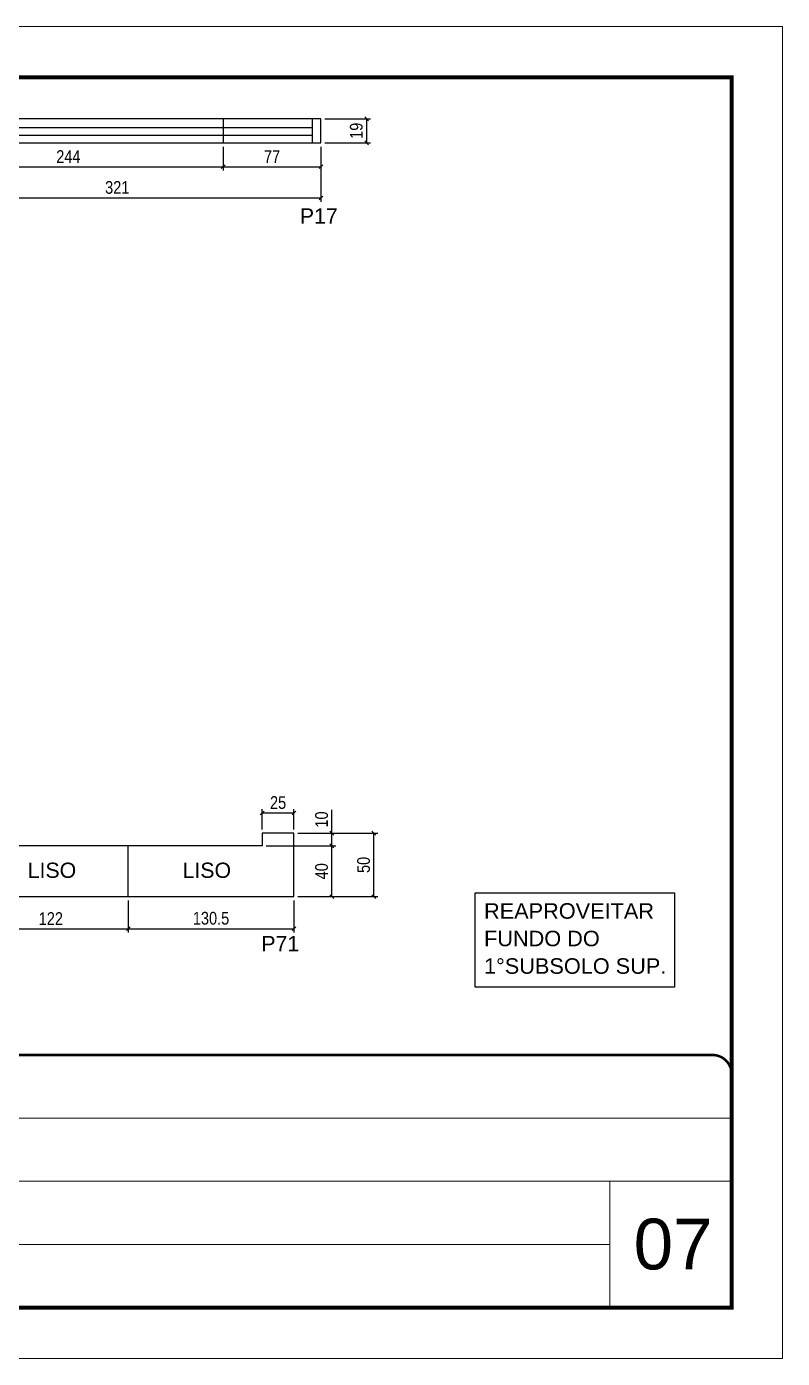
# Model space of a CAD drawing. Extents: x 1959 to 8212, y 239 to 4735.
# Drawn here: x 6032 to 6627, y 2537 to 3587 of the extents above; entities that cross this region are included whole.
import ezdxf

# ---------------------------------------------------------------- set-up
doc = ezdxf.new("R2010")
doc.units = 0
doc.linetypes.add('CONTINUO', pattern=[0])
doc.linetypes.add('DASHED', pattern=[0.75, 0.5, -0.25])
for name, color, linetype in [('5', 5, 'Continuous'), ('COTA', 241, 'Continuous'), ('Painéis', 200, 'Continuous'), ('SARR_2.2x7', 40, 'Continuous')]:
    doc.layers.add(name, color=color, linetype=linetype)
for name, color, linetype, lineweight in [('CARIMBO', 255, 'Continuous', 9), ('Folhas', 255, 'Continuous', 9), ('SARRAFO DE PRESSAO', 251, 'DASHED', 9)]:
    doc.layers.add(name, color=color, linetype=linetype, lineweight=lineweight)
doc.styles.add('ARIAL', font='arial.ttf')
doc.styles.add('COTA TECNICA', font='techl___.ttf', dxfattribs={"height": 10})
doc.styles.add('COTA TECNICA-50', font='techl___.ttf', dxfattribs={"height": 10})
doc.styles.get("Standard").update_dxf_attribs({"font": 'arial.ttf'})
doc.dimstyles.new('COTA PAINEL-50', dxfattribs={"dimtxt": 10, "dimasz": 3, "dimexe": 3, "dimexo": 3, "dimgap": 3, "dimtad": 1, "dimdec": 1, "dimzin": 12, "dimdsep": 46, "dimtxsty": 'COTA TECNICA-50', "dimblk1": 'OBLIQUE', "dimblk2": 'OBLIQUE', "dimsah": 1, "dimcen": 0.9, "dimclrd": 4, "dimclre": 4, "dimclrt": 240, "dimadec": 1, "dimazin": 3, "dimtfac": 1, "dimtdec": 1, "dimtmove": 0, "dimatfit": 3, "dimfxl": 1, "dimtolj": 1, "dimtzin": 12, "dimarcsym": 0})
doc.dimstyles.new('PAINEL', dxfattribs={"dimtxt": 10, "dimasz": 3, "dimexe": 3, "dimexo": 3, "dimgap": 3, "dimtad": 1, "dimdec": 1, "dimzin": 12, "dimdsep": 46, "dimtxsty": 'COTA TECNICA', "dimblk1": 'OBLIQUE', "dimblk2": 'OBLIQUE', "dimsah": 1, "dimcen": 0.9, "dimclrd": 4, "dimclre": 4, "dimclrt": 240, "dimadec": 1, "dimazin": 3, "dimtfac": 1, "dimtdec": 1, "dimtmove": 0, "dimatfit": 3, "dimfxl": 1, "dimtolj": 1, "dimtzin": 12, "dimarcsym": 0})

# ---------------------------------------------------------------- blocks, each defined once
blk = doc.blocks.new('9999999999')
at = {"color": 30, "linetype": 'CONTINUO'}
for p, q in [((98564.6, 34379.6), (99584, 34379.6)), ((98564.6, 34329.8), (99488, 34329.8)), ((99584, 34329.8), (99488, 34329.8)), ((99488, 34329.8), (99488, 34230.2)), ((98564.6, 34280), (99488, 34280))]:
    blk.add_line(p, q, dxfattribs=at)
at = {"color": 30, "linetype": 'CONTINUO', "const_width": 2}
blk.add_lwpolyline([(99584, 34230.2), (99584, 34414.4, 0.414214), (99569, 34429.4), (98229, 34429.4, 0.414214), (98214, 34414.4), (98214, 34245.2, 0.414214), (98229, 34230.2), (99584, 34230.2)], format="xyb", dxfattribs=at)
at = {"layer": 'Folhas'}
blk.add_lwpolyline([(98139, 34190.2), (99624, 34190.2), (99624, 35240.2), (98139, 35240.2)], close=True, dxfattribs=at)
at = {"layer": 'Folhas', "color": 30, "const_width": 3}
blk.add_lwpolyline([(98214, 34230.2), (99584, 34230.2), (99584, 35200.2), (98214, 35200.2)], close=True, dxfattribs=at)
blk = doc.blocks.new('_Oblique')
at = {"color": 0, "linetype": 'ByBlock', "lineweight": -2}
blk.add_line((-0.5, -0.5), (0.5, 0.5), dxfattribs=at)
blk = doc.blocks.new('*D880')
at = {"layer": 'COTA', "color": 4, "linetype": 'ByBlock', "lineweight": -2, "transparency": 16777216}
for p, q in [((5942.8, 3492), (5942.8, 3448.6)), ((6263.8, 3492), (6263.8, 3448.6)), ((5942.8, 3451.6), (6263.8, 3451.6))]:
    blk.add_line(p, q, dxfattribs=at)
at = {"layer": 'Defpoints', "color": 0, "linetype": 'ByBlock', "transparency": 16777216}
for p in [(5942.8, 3495), (6263.8, 3495), (6263.8, 3451.6)]:
    blk.add_point(p, dxfattribs=at)
at = {"layer": 'COTA', "color": 4, "linetype": 'ByBlock', "lineweight": -2, "transparency": 16777216, "xscale": 3, "yscale": 3, "zscale": 3, "rotation": 180}
blk.add_blockref('_Oblique', (5942.8, 3451.6), dxfattribs=at)
at = {"layer": 'COTA', "color": 4, "linetype": 'ByBlock', "lineweight": -2, "transparency": 16777216, "xscale": 3, "yscale": 3, "zscale": 3}
blk.add_blockref('_Oblique', (6263.8, 3451.6), dxfattribs=at)
at = {"layer": 'COTA', "color": 240, "linetype": 'ByBlock', "transparency": 16777216, "insert": (6103.3, 3459.8), "char_height": 10, "attachment_point": 5, "style": 'COTA TECNICA-50'}
blk.add_mtext('\\A1;321', dxfattribs=at)
blk = doc.blocks.new('*D881')
at = {"layer": 'COTA', "color": 4, "lineweight": -2, "transparency": 16777216}
for p, q in [((5942.8, 3492), (5942.8, 3473.2)), ((6186.8, 3492), (6186.8, 3473.2)), ((5942.8, 3476.2), (6186.8, 3476.2))]:
    blk.add_line(p, q, dxfattribs=at)
at = {"layer": 'Defpoints', "color": 0, "transparency": 16777216}
for p in [(5942.8, 3495), (6186.8, 3495), (6186.8, 3476.2)]:
    blk.add_point(p, dxfattribs=at)
at = {"layer": 'COTA', "color": 4, "lineweight": -2, "transparency": 16777216, "xscale": 3, "yscale": 3, "zscale": 3, "rotation": 180}
blk.add_blockref('_Oblique', (5942.8, 3476.2), dxfattribs=at)
at = {"layer": 'COTA', "color": 4, "lineweight": -2, "transparency": 16777216, "xscale": 3, "yscale": 3, "zscale": 3}
blk.add_blockref('_Oblique', (6186.8, 3476.2), dxfattribs=at)
at = {"layer": 'COTA', "color": 240, "transparency": 16777216, "insert": (6064.8, 3484.2), "char_height": 10, "attachment_point": 5, "style": 'COTA TECNICA'}
blk.add_mtext('\\A1;244', dxfattribs=at)
blk = doc.blocks.new('*D882')
at = {"layer": 'COTA', "color": 4, "lineweight": -2, "transparency": 16777216}
for p, q in [((6186.8, 3492), (6186.8, 3473.2)), ((6263.8, 3492), (6263.8, 3473.2)), ((6186.8, 3476.2), (6263.8, 3476.2))]:
    blk.add_line(p, q, dxfattribs=at)
at = {"layer": 'Defpoints', "color": 0, "transparency": 16777216}
for p in [(6186.8, 3495), (6263.8, 3495), (6263.8, 3476.2)]:
    blk.add_point(p, dxfattribs=at)
at = {"layer": 'COTA', "color": 4, "lineweight": -2, "transparency": 16777216, "xscale": 3, "yscale": 3, "zscale": 3, "rotation": 180}
blk.add_blockref('_Oblique', (6186.8, 3476.2), dxfattribs=at)
at = {"layer": 'COTA', "color": 4, "lineweight": -2, "transparency": 16777216, "xscale": 3, "yscale": 3, "zscale": 3}
blk.add_blockref('_Oblique', (6263.8, 3476.2), dxfattribs=at)
at = {"layer": 'COTA', "color": 240, "transparency": 16777216, "insert": (6225.3, 3484.2), "char_height": 10, "attachment_point": 5, "style": 'COTA TECNICA'}
blk.add_mtext('\\A1;77', dxfattribs=at)
blk = doc.blocks.new('*D878')
at = {"layer": 'COTA', "color": 4, "lineweight": -2, "transparency": 16777216}
for p, q in [((6266.8, 3514), (6302.8, 3514)), ((6299.8, 3495), (6299.8, 3514)), ((6266.8, 3495), (6302.8, 3495))]:
    blk.add_line(p, q, dxfattribs=at)
at = {"layer": 'Defpoints', "color": 0, "transparency": 16777216}
for p in [(6263.8, 3514), (6299.8, 3514), (6263.8, 3495)]:
    blk.add_point(p, dxfattribs=at)
at = {"layer": 'COTA', "color": 4, "lineweight": -2, "transparency": 16777216, "xscale": 3, "yscale": 3, "zscale": 3}
for p, rotation in [((6299.8, 3514), 90), ((6299.8, 3495), 270)]:
    blk.add_blockref('_Oblique', p, dxfattribs=dict(at, rotation=rotation))
at = {"layer": 'COTA', "color": 240, "transparency": 16777216, "insert": (6291.7, 3504.5), "char_height": 10, "attachment_point": 5, "rotation": 90, "style": 'COTA TECNICA'}
blk.add_mtext('\\A1;19', dxfattribs=at)
blk = doc.blocks.new('*D892')
at = {"layer": 'COTA', "color": 4, "lineweight": -2, "transparency": 16777216}
for p, q in [((5990, 2897.7), (5990, 2872.4)), ((6112, 2897.7), (6112, 2872.4)), ((5990, 2875.4), (6112, 2875.4))]:
    blk.add_line(p, q, dxfattribs=at)
at = {"layer": 'Defpoints', "color": 0, "transparency": 16777216}
for p in [(5990, 2900.7), (6112, 2900.7), (6112, 2875.4)]:
    blk.add_point(p, dxfattribs=at)
at = {"layer": 'COTA', "color": 4, "lineweight": -2, "transparency": 16777216, "xscale": 3, "yscale": 3, "zscale": 3, "rotation": 180}
blk.add_blockref('_Oblique', (5990, 2875.4), dxfattribs=at)
at = {"layer": 'COTA', "color": 4, "lineweight": -2, "transparency": 16777216, "xscale": 3, "yscale": 3, "zscale": 3}
blk.add_blockref('_Oblique', (6112, 2875.4), dxfattribs=at)
at = {"layer": 'COTA', "color": 240, "transparency": 16777216, "insert": (6051, 2883.4), "char_height": 10, "attachment_point": 5, "style": 'COTA TECNICA'}
blk.add_mtext('\\A1;122', dxfattribs=at)
blk = doc.blocks.new('*D893')
at = {"layer": 'COTA', "color": 4, "lineweight": -2, "transparency": 16777216}
for p, q in [((6112, 2897.7), (6112, 2872.4)), ((6242.5, 2897.7), (6242.5, 2872.4)), ((6112, 2875.4), (6242.5, 2875.4))]:
    blk.add_line(p, q, dxfattribs=at)
at = {"layer": 'Defpoints', "color": 0, "transparency": 16777216}
for p in [(6112, 2900.7), (6242.5, 2900.7), (6242.5, 2875.4)]:
    blk.add_point(p, dxfattribs=at)
at = {"layer": 'COTA', "color": 4, "lineweight": -2, "transparency": 16777216, "xscale": 3, "yscale": 3, "zscale": 3, "rotation": 180}
blk.add_blockref('_Oblique', (6112, 2875.4), dxfattribs=at)
at = {"layer": 'COTA', "color": 4, "lineweight": -2, "transparency": 16777216, "xscale": 3, "yscale": 3, "zscale": 3}
blk.add_blockref('_Oblique', (6242.5, 2875.4), dxfattribs=at)
at = {"layer": 'COTA', "color": 240, "transparency": 16777216, "insert": (6177.2, 2883.6), "char_height": 10, "attachment_point": 5, "style": 'COTA TECNICA'}
blk.add_mtext('\\A1;130.5', dxfattribs=at)
blk = doc.blocks.new('*D894')
at = {"layer": 'COTA', "color": 4, "lineweight": -2, "transparency": 16777216}
for p, q in [((6245.5, 2950.7), (6308.5, 2950.7)), ((6305.5, 2900.7), (6305.5, 2950.7)), ((6245.5, 2900.7), (6308.5, 2900.7))]:
    blk.add_line(p, q, dxfattribs=at)
at = {"layer": 'Defpoints', "color": 0, "transparency": 16777216}
for p in [(6242.5, 2950.7), (6305.5, 2950.7), (6242.5, 2900.7)]:
    blk.add_point(p, dxfattribs=at)
at = {"layer": 'COTA', "color": 4, "lineweight": -2, "transparency": 16777216, "xscale": 3, "yscale": 3, "zscale": 3}
for p, rotation in [((6305.5, 2950.7), 90), ((6305.5, 2900.7), 270)]:
    blk.add_blockref('_Oblique', p, dxfattribs=dict(at, rotation=rotation))
at = {"layer": 'COTA', "color": 240, "transparency": 16777216, "insert": (6297.4, 2925.7), "char_height": 10, "attachment_point": 5, "rotation": 90, "style": 'COTA TECNICA'}
blk.add_mtext('\\A1;50', dxfattribs=at)
blk = doc.blocks.new('*D895')
at = {"layer": 'COTA', "color": 4, "lineweight": -2, "transparency": 16777216}
for p, q in [((6217.5, 2953.7), (6217.5, 2969.7)), ((6217.5, 2966.7), (6242.5, 2966.7)), ((6242.5, 2953.7), (6242.5, 2969.7))]:
    blk.add_line(p, q, dxfattribs=at)
at = {"layer": 'Defpoints', "color": 0, "transparency": 16777216}
for p in [(6242.5, 2966.7), (6217.5, 2950.7), (6242.5, 2950.7)]:
    blk.add_point(p, dxfattribs=at)
at = {"layer": 'COTA', "color": 4, "lineweight": -2, "transparency": 16777216, "xscale": 3, "yscale": 3, "zscale": 3, "rotation": 180}
blk.add_blockref('_Oblique', (6217.5, 2966.7), dxfattribs=at)
at = {"layer": 'COTA', "color": 4, "lineweight": -2, "transparency": 16777216, "xscale": 3, "yscale": 3, "zscale": 3}
blk.add_blockref('_Oblique', (6242.5, 2966.7), dxfattribs=at)
at = {"layer": 'COTA', "color": 240, "transparency": 16777216, "insert": (6230, 2974.8), "char_height": 10, "attachment_point": 5, "style": 'COTA TECNICA'}
blk.add_mtext('\\A1;25', dxfattribs=at)
blk = doc.blocks.new('*D897')
at = {"layer": 'COTA', "color": 4, "lineweight": -2, "transparency": 16777216}
for p, q in [((6220.5, 2940.7), (6275.4, 2940.7)), ((6272.4, 2900.7), (6272.4, 2940.7)), ((6245.5, 2900.7), (6275.4, 2900.7))]:
    blk.add_line(p, q, dxfattribs=at)
at = {"layer": 'Defpoints', "color": 0, "transparency": 16777216}
for p in [(6217.5, 2940.7), (6272.4, 2940.7), (6242.5, 2900.7)]:
    blk.add_point(p, dxfattribs=at)
at = {"layer": 'COTA', "color": 4, "lineweight": -2, "transparency": 16777216, "xscale": 3, "yscale": 3, "zscale": 3}
for p, rotation in [((6272.4, 2940.7), 90), ((6272.4, 2900.7), 270)]:
    blk.add_blockref('_Oblique', p, dxfattribs=dict(at, rotation=rotation))
at = {"layer": 'COTA', "color": 240, "transparency": 16777216, "insert": (6264.3, 2920.7), "char_height": 10, "attachment_point": 5, "rotation": 90, "style": 'COTA TECNICA'}
blk.add_mtext('\\A1;40', dxfattribs=at)
blk = doc.blocks.new('*D898')
at = {"layer": 'COTA', "color": 4, "lineweight": -2, "transparency": 16777216}
for p, q in [((6272.4, 2950.7), (6272.4, 2969.2)), ((6245.5, 2950.7), (6275.4, 2950.7)), ((6272.4, 2940.7), (6272.4, 2950.7)), ((6220.5, 2940.7), (6275.4, 2940.7))]:
    blk.add_line(p, q, dxfattribs=at)
at = {"layer": 'Defpoints', "color": 0, "transparency": 16777216}
for p in [(6242.5, 2950.7), (6272.4, 2950.7), (6217.5, 2940.7)]:
    blk.add_point(p, dxfattribs=at)
at = {"layer": 'COTA', "color": 4, "lineweight": -2, "transparency": 16777216, "xscale": 3, "yscale": 3, "zscale": 3}
for p, rotation in [((6272.4, 2950.7), 90), ((6272.4, 2940.7), 270)]:
    blk.add_blockref('_Oblique', p, dxfattribs=dict(at, rotation=rotation))
at = {"layer": 'COTA', "color": 240, "transparency": 16777216, "insert": (6264.3, 2961.5), "char_height": 10, "attachment_point": 5, "rotation": 90, "style": 'COTA TECNICA'}
blk.add_mtext('\\A1;10', dxfattribs=at)

msp = doc.modelspace()

# ---------------------------------------------------------------- linework, layer by layer
at = {"layer": 'COTA'}
msp.add_lwpolyline([(6385.29, 2903.59), (6542.24, 2903.59), (6542.24, 2829.34), (6385.29, 2829.34)], close=True, dxfattribs=at)
at = {"layer": 'Painéis', "linetype": 'ByBlock'}
msp.add_line((6186.76, 3514.01), (6186.76, 3495.01), dxfattribs=at)
at = {"layer": 'Painéis'}
msp.add_line((6111.97, 2900.75), (6111.97, 2940.75), dxfattribs=at)
at = {"layer": 'Painéis', "linetype": 'ByBlock'}
msp.add_lwpolyline([(5942.76, 3514.01), (5942.76, 3495.01), (6263.76, 3495.01), (6263.76, 3514.01)], close=True, dxfattribs=at)
at = {"layer": 'Painéis'}
msp.add_lwpolyline([(6242.47, 2950.75), (6217.47, 2950.75), (6217.47, 2940.75), (5257.97, 2940.75), (5257.97, 2900.75), (6242.47, 2900.75)], close=True, dxfattribs=at)
at = {"layer": 'SARR_2.2x7', "linetype": 'Continuous'}
for p, q in [((5949.76, 3507.01), (6256.76, 3507.01)), ((6256.76, 3514.01), (6256.76, 3495.01)), ((5949.76, 3501.01), (6256.76, 3501.01))]:
    msp.add_line(p, q, dxfattribs=at)

# ---------------------------------------------------------------- block references
at = {"layer": 'SARRAFO DE PRESSAO', "color": 6, "linetype": 'ByBlock'}
msp.add_blockref('9999999999', (-92996.71, -31653.56), dxfattribs=at)

# ---------------------------------------------------------------- texts
at = {"color": 0, "linetype": 'Continuous', "ltscale": 5, "style": 'ARIAL'}
for s, height, p in [('REAPROVEITAR ', 12.2353, (6392.27, 2883.28)), ('FUNDO DO', 12.235, (6392.27, 2861.57)), ('1°SUBSOLO SUP.', 12.2353, (6392.27, 2839.86))]:
    msp.add_text(s, height=height, dxfattribs=at).set_placement(p)
at = {"layer": '5', "linetype": 'Continuous'}
for s, rotation, p in [('P17', 0.00004, (6247.17, 3431.38)), ('LISO', 359.99996, (6032.77, 2915.5)), ('LISO', 359.99996, (6154.77, 2915.5)), ('P71', 0.00004, (6216.83, 2857.63))]:
    msp.add_text(s, height=12, rotation=rotation, dxfattribs=at).set_placement(p)
at = {"layer": 'CARIMBO', "style": 'ARIAL'}
msp.add_text('07', height=40, dxfattribs=at).set_placement((6510.13, 2606.79))

# ---------------------------------------------------------------- dimensions: what is measured, and where the dimension line sits
at = {"layer": 'COTA'}
for base, p1, p2, picture, middle in [((6299.75, 3514.01), (6263.76, 3495.01), (6263.76, 3514.01), '*D878', (6291.66, 3504.51)), ((6272.38, 2950.75), (6217.47, 2940.75), (6242.47, 2950.75), '*D898', (6264.28, 2961.46)), ((6305.51, 2950.75), (6242.47, 2900.75), (6242.47, 2950.75), '*D894', (6297.4, 2925.75)), ((6272.38, 2940.75), (6242.47, 2900.75), (6217.47, 2940.75), '*D897', (6264.28, 2920.75))]:
    dim = msp.add_linear_dim(base=base, p1=p1, p2=p2, angle=90, dimstyle='PAINEL', dxfattribs=at)
    dim.commit()
    dim.dimension.update_dxf_attribs({"geometry": picture, "text_midpoint": middle})
at = {"layer": 'COTA', "color": 1, "linetype": 'ByBlock'}
dim = msp.add_linear_dim(base=(6263.76, 3451.59), p1=(5942.76, 3495.01), p2=(6263.76, 3495.01), dimstyle='COTA PAINEL-50', override={"dimarcsym": 1}, dxfattribs=at)
dim.commit()
dim.dimension.update_dxf_attribs({"geometry": '*D880', "text_midpoint": (6103.26, 3459.8)})
at = {"layer": 'COTA'}
for base, p1, p2, picture, middle in [((6186.76, 3476.17), (5942.76, 3495.01), (6186.76, 3495.01), '*D881', (6064.76, 3484.24)), ((6242.47, 2966.68), (6217.47, 2950.75), (6242.47, 2950.75), '*D895', (6229.97, 2974.79))]:
    dim = msp.add_linear_dim(base=base, p1=p1, p2=p2, dimstyle='PAINEL', dxfattribs=at)
    dim.commit()
    dim.dimension.update_dxf_attribs({"geometry": picture, "text_midpoint": middle})
for base, p1, p2, picture, middle in [((6263.76, 3476.17), (6186.76, 3495.01), (6263.76, 3495.01), '*D882', (6225.26, 3484.24)), ((6111.97, 2875.39), (5989.97, 2900.75), (6111.97, 2900.75), '*D892', (6050.97, 2883.45)), ((6242.47, 2875.39), (6111.97, 2900.75), (6242.47, 2900.75), '*D893', (6177.22, 2883.61))]:
    dim = msp.add_linear_dim(base=base, p1=p1, p2=p2, dimstyle='PAINEL', override={"dimtmove": 1}, dxfattribs=at)
    dim.commit()
    dim.dimension.update_dxf_attribs({"geometry": picture, "text_midpoint": middle})

doc.saveas('drawing.dxf')
